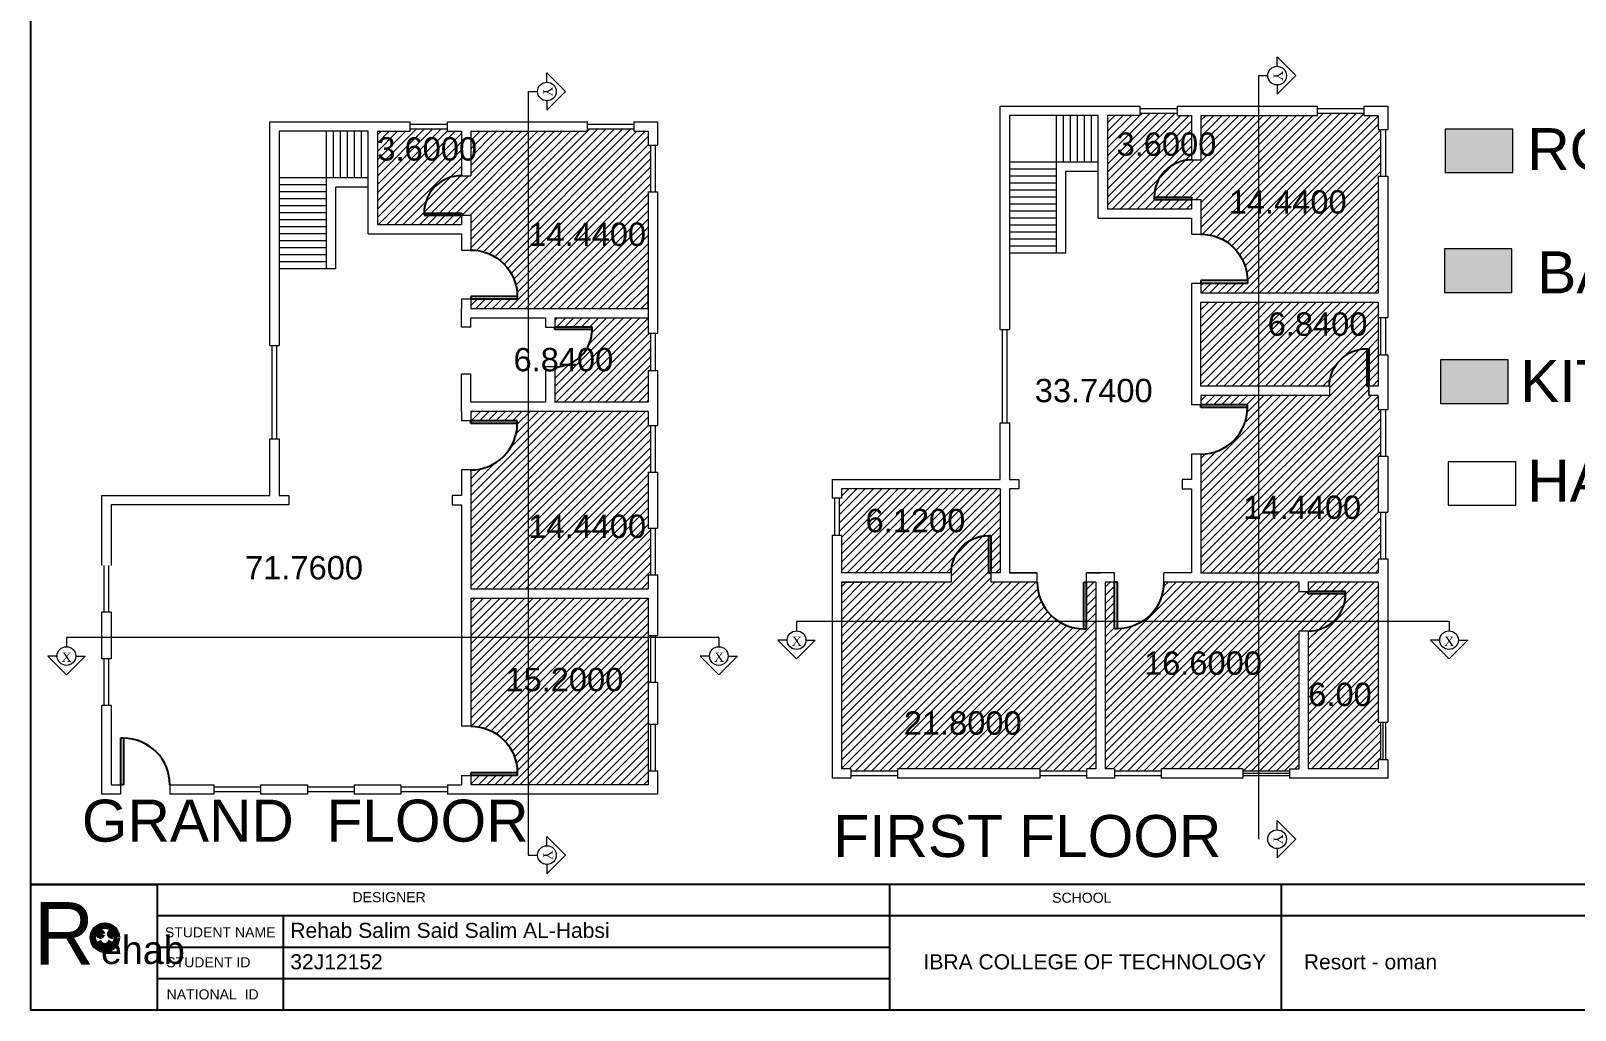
# Model space of a CAD drawing. Header units: inches. Extents: x -179 to 300, y 123 to 718.
# Drawn here: x 144.9 to 224.1, y 255.3 to 305.5 of the extents above; entities that cross this region are included whole.
import ezdxf

# ---------------------------------------------------------------- set-up
doc = ezdxf.new("R2010")
doc.units = ezdxf.units.IN
doc.header["$MEASUREMENT"] = 0
doc.linetypes.add('ACAD_ISO02W100', pattern=[15, 12, -3])
doc.styles.get("Standard").update_dxf_attribs({"font": 'arial.ttf'})
pattern_1 = [(45, (720.73677, -149.10645), (-0.21172193, 0.21172193), [])]

# ---------------------------------------------------------------- blocks, each defined once
blk = doc.blocks.new('DESK4')
at = {"color": 0}
for p, q in [((0, 1), (-0.06, 1)), ((0, 0), (-0.06, 0))]:
    blk.add_line(p, q, dxfattribs=at)
blk.add_lwpolyline([(-0.06, 1), (-0.06, 0)], dxfattribs=at)
blk.add_lwpolyline([(1, 0, 0.414214), (0, 1), (0, 0)], format="xyb", dxfattribs=at)

msp = doc.modelspace()

# ---------------------------------------------------------------- hatches: boundary and pattern name
at = {"lineweight": 0}
h = msp.add_hatch(dxfattribs=at)
h.set_pattern_fill('ANSI31', color=3, scale=2.39536)
h.set_pattern_definition(pattern_1)
h.paths.add_polyline_path([(207.27606, 292.68781), (207.27606, 292.54467), (204.89028, 292.54467), (204.89028, 292.06559), (213.99265, 292.06559), (213.99265, 298.05399), (214.11242, 298.05399), (214.11242, 300.44935), (213.99265, 300.44935), (213.99265, 301.16796), (213.27404, 301.16796), (213.27404, 301.28773), (210.87868, 301.28773), (210.87868, 301.16796), (204.89028, 301.16796), (204.89028, 298.88758), (204.41121, 298.88758, 0.41421356), (202.49492, 296.97129), (204.41121, 296.97129), (204.41121, 296.85631), (204.89028, 296.85631), (204.89028, 295.07359, -0.41421356)])
h.paths.add_polyline_path([(204.89028, 283.7878), (204.89028, 277.69343), (213.99265, 277.69343), (213.99265, 278.41204), (214.11242, 278.41204), (214.11242, 280.8074), (213.99265, 280.8074), (213.99265, 283.68183), (214.11242, 283.68183), (214.11242, 286.07719), (213.99265, 286.07719), (213.99265, 286.7958), (213.51358, 286.7958), (213.51358, 287.27487), (213.3986, 287.27487), (213.3986, 289.19116, 0.41421356), (211.48231, 287.27487), (211.48231, 286.7958), (204.89028, 286.7958), (204.89028, 286.31673), (207.27606, 286.31673), (207.27606, 286.17358, -0.41421356)])
h.paths.add_polyline_path([(207.04611, 267.63292), (207.04611, 267.51315), (209.44147, 267.51315), (209.44147, 267.63292), (209.92054, 267.63292), (209.92054, 274.70402), (210.39961, 274.70402, 0.41421356), (212.3159, 276.62031), (210.39961, 276.62031), (210.39961, 276.73529), (209.92054, 276.73529), (209.92054, 277.21436), (202.98779, 277.21436, -0.41421356), (200.60201, 274.82858), (200.45887, 274.82858), (200.45887, 277.21436), (199.97979, 277.21436), (199.97979, 267.63292), (200.45887, 267.63292), (200.45887, 267.51315), (202.85423, 267.51315), (202.85423, 267.63292)])
h.paths.add_polyline_path([(196.62629, 267.63292), (196.62629, 267.51315), (199.02165, 267.51315), (199.02165, 267.63292), (199.50072, 267.63292), (199.50072, 277.21436), (199.02165, 277.21436), (199.02165, 274.82858), (198.8785, 274.82858, -0.41421356), (196.49273, 277.21436), (194.11116, 277.21436), (194.11116, 277.69343), (193.99618, 277.69343), (193.99618, 279.60972, 0.41421356), (192.0799, 277.69343), (192.0799, 277.21436), (186.44601, 277.21436), (186.44601, 267.63292), (186.92508, 267.63292), (186.92508, 267.51315), (189.32044, 267.51315), (189.32044, 267.63292)])
h.paths.add_polyline_path([(176.52844, 282.86786), (176.64821, 282.86786), (176.64821, 285.26322), (176.52844, 285.26322), (176.52844, 285.98183), (167.42607, 285.98183), (167.42607, 285.50275), (169.81185, 285.50275), (169.81185, 285.35961, -0.41421356), (167.42607, 282.97383), (167.42607, 276.87946), (176.52844, 276.87946), (176.52844, 277.59806), (176.64821, 277.59806), (176.64821, 279.99342), (176.52844, 279.99342)])
h.paths.add_polyline_path([(176.52844, 291.25162), (176.52844, 292.4493), (176.52844, 297.24002), (176.64821, 297.24002), (176.64821, 299.63538), (176.52844, 299.63538), (176.52844, 300.35399), (175.80983, 300.35399), (175.80983, 300.47375), (173.41447, 300.47375), (173.41447, 300.35399), (167.42607, 300.35399), (167.42607, 298.0736), (166.947, 298.0736, 0.41421356), (165.03071, 296.15732), (166.947, 296.15732), (166.947, 296.04234), (167.42607, 296.04234), (167.42607, 294.25961, -0.41421356), (169.81185, 291.87384), (169.81185, 291.73069), (167.42607, 291.73069), (167.42607, 291.25162)])
h = msp.add_hatch(dxfattribs=at)
h.set_pattern_fill('ANSI31', color=6, scale=2.39536)
h.set_pattern_definition(pattern_1)
h.paths.add_polyline_path([(204.89028, 291.58652), (204.89028, 287.27487), (211.48231, 287.27487, -0.41421356), (213.3986, 289.19116), (213.51358, 289.19116), (213.51358, 287.27487), (213.99265, 287.27487), (213.99265, 291.58652)])
h.paths.add_polyline_path([(210.39961, 267.63292), (213.99265, 267.63292), (213.99265, 268.11199), (214.11242, 268.11199), (214.11242, 270.02828), (213.99265, 270.02828), (213.99265, 277.21436), (210.39961, 277.21436), (210.39961, 276.73529), (212.3159, 276.73529), (212.3159, 276.62031, -0.41421356), (210.39961, 274.70402)])
h.paths.add_polyline_path([(186.44601, 282.00508), (186.44601, 281.52601), (186.32624, 281.52601), (186.32624, 279.60972), (186.44601, 279.60972), (186.44601, 277.69343), (192.0799, 277.69343, -0.41421356), (193.99618, 279.60972), (194.11116, 279.60972), (194.11116, 277.69343), (194.59023, 277.69343), (194.59023, 282.00508)])
h.paths.add_polyline_path([(200.09956, 296.37724), (204.41121, 296.37724), (204.41121, 296.85631), (202.49492, 296.85631), (202.49492, 296.97129, -0.41421356), (204.41121, 298.88758), (204.41121, 301.16796), (203.6926, 301.16796), (203.6926, 301.28773), (201.77631, 301.28773), (201.77631, 301.16796), (200.09956, 301.16796)])
h.paths.add_polyline_path([(176.52844, 286.4609), (176.52844, 288.07128), (176.64821, 288.07128), (176.64821, 289.98757), (176.52844, 289.98757), (176.52844, 290.77255), (171.73772, 290.77255), (171.73772, 290.29347), (173.65401, 290.29347), (173.65401, 290.1785, -0.41421356), (171.73772, 288.26221), (171.73772, 286.4609)])
h = msp.add_hatch(dxfattribs=at)
h.set_pattern_fill('ANSI31', color=6, scale=2.39536)
h.set_pattern_definition(pattern_1)
h.paths.add_polyline_path([(166.947, 300.35399), (166.22839, 300.35399), (166.22839, 300.47375), (164.31211, 300.47375), (164.31211, 300.35399), (162.63535, 300.35399), (162.63535, 295.56327), (166.947, 295.56327), (166.947, 296.04234), (165.03071, 296.04234), (165.03071, 296.15732, -0.41421356), (166.947, 298.0736)])
at = {"linetype": 'ACAD_ISO02W100', "lineweight": 0}
h = msp.add_hatch(color=3, dxfattribs=at)
h.dxf.hatch_style = 1
h.paths.add_polyline_path([(217.43026, 298.2297), (220.89568, 298.2297), (220.89568, 300.46817), (217.43026, 300.46817)])
h = msp.add_hatch(color=6, dxfattribs=at)
h.dxf.hatch_style = 1
h.paths.add_polyline_path([(220.85002, 292.07782), (220.85002, 294.31628), (217.38459, 294.31628), (217.38459, 292.07782)])
h = msp.add_hatch(color=5, dxfattribs=at)
h.dxf.hatch_style = 1
h.paths.add_polyline_path([(217.18967, 286.37923), (220.65509, 286.37923), (220.65509, 288.6177), (217.18967, 288.6177)])
at = {"lineweight": 0}
h = msp.add_hatch(dxfattribs=at)
h.set_pattern_fill('ANSI31', color=5, scale=2.39536)
h.set_pattern_definition(pattern_1)
h.paths.add_polyline_path([(167.42607, 276.40038), (167.42607, 269.82694, -0.41421356), (169.81185, 267.44116), (169.81185, 267.29802), (167.42607, 267.29802), (167.42607, 266.81894), (176.52844, 266.81894), (176.52844, 276.40038)])
at = {"lineweight": 100, "true_color": 0x000000}
h = msp.add_hatch(color=18, dxfattribs=at)
h.dxf.hatch_style = 1
h.paths.add_polyline_path([(148.33942, 259.15802, 1), (148.50346, 259.15802, 1)])
h.paths.add_polyline_path([(149.08464, 259.15802, 1), (148.9206, 259.15802, 1)])

# ---------------------------------------------------------------- linework, layer by layer
at = {"color": 240, "true_color": 0xed1f24}
for p, q in [((144.85777, 255.25711), (144.85777, 355.75205)), ((144.85777, 255.25711), (144.85777, 355.75205)), ((299.89484, 261.69909), (144.85777, 261.69909)), ((209.0117, 261.69909), (209.0117, 255.25711)), ((299.89484, 260.08859), (151.33152, 260.08859)), ((157.80527, 260.08859), (157.80527, 255.25711)), ((188.91778, 258.4781), (151.33152, 258.4781)), ((188.91778, 256.8676), (151.33152, 256.8676)), ((299.89484, 255.25711), (144.85777, 255.25711)), ((299.89484, 255.25711), (144.85777, 255.25711))]:
    msp.add_line(p, q, dxfattribs=at)
at = {"color": 1, "lineweight": 0}
for p, q in [((208.79959, 303.6872), (208.79959, 304.16627)), ((208.79959, 304.16627), (209.75773, 303.20813)), ((171.33538, 302.87322), (171.33538, 303.35229)), ((171.33538, 303.35229), (172.29353, 302.39415)), ((207.84145, 303.20813), (207.84145, 264.02723)), ((207.84145, 303.20813), (208.32052, 303.20813)), ((209.75773, 303.20813), (208.79959, 302.24998)), ((208.79959, 302.72905), (208.79959, 302.24998)), ((170.37724, 302.39415), (170.37724, 263.21326)), ((170.37724, 302.39415), (170.85631, 302.39415)), ((172.29353, 302.39415), (171.33538, 301.43601)), ((171.33538, 301.91508), (171.33538, 301.43601)), ((184.14443, 275.20769), (217.61912, 275.20769)), ((184.14443, 275.19866), (184.14443, 274.71959)), ((217.61912, 275.19866), (217.61912, 274.71959)), ((146.68022, 274.39371), (180.15491, 274.39371)), ((146.68022, 274.38469), (146.68022, 273.90561)), ((180.15491, 274.38469), (180.15491, 273.90561)), ((183.66536, 274.24052), (183.18629, 274.24052)), ((183.18629, 274.24052), (184.14443, 273.28237)), ((184.14443, 273.28237), (185.10258, 274.24052)), ((184.6235, 274.24052), (185.10258, 274.24052)), ((217.14005, 274.24052), (216.66098, 274.24052)), ((216.66098, 274.24052), (217.61912, 273.28237)), ((217.61912, 273.28237), (218.57727, 274.24052)), ((218.09819, 274.24052), (218.57727, 274.24052)), ((146.20115, 273.42654), (145.72208, 273.42654)), ((145.72208, 273.42654), (146.68022, 272.4684)), ((146.68022, 272.4684), (147.63837, 273.42654)), ((147.1593, 273.42654), (147.63837, 273.42654)), ((179.67584, 273.42654), (179.19677, 273.42654)), ((179.19677, 273.42654), (180.15491, 272.4684)), ((180.15491, 272.4684), (181.11306, 273.42654)), ((180.63399, 273.42654), (181.11306, 273.42654)), ((208.79959, 264.50631), (208.79959, 264.98538)), ((208.79959, 264.98538), (209.75773, 264.02723)), ((171.33538, 263.69233), (171.33538, 264.1714)), ((171.33538, 264.1714), (172.29353, 263.21326)), ((209.75773, 264.02723), (208.79959, 263.06909)), ((172.29353, 263.21326), (171.33538, 262.25511)), ((208.79959, 263.54816), (208.79959, 263.06909)), ((171.33538, 262.73418), (171.33538, 262.25511))]:
    msp.add_line(p, q, dxfattribs=at)
at = {"lineweight": 0}
for p, q in [((194.59023, 290.17801), (194.59023, 301.64703)), ((194.59023, 301.64703), (201.77631, 301.64703)), ((195.06931, 301.16796), (195.06931, 298.7726)), ((199.62049, 301.16796), (195.06931, 301.16796)), ((197.46467, 301.16796), (197.46467, 294.10165)), ((197.82397, 301.16796), (197.82397, 298.7726)), ((198.18327, 301.16796), (198.18327, 298.7726)), ((198.54258, 301.16796), (198.54258, 298.7726)), ((198.90188, 301.16796), (198.90188, 298.7726)), ((199.26119, 301.16796), (199.26119, 298.7726)), ((199.62049, 295.89817), (199.62049, 301.16796)), ((200.09956, 301.16796), (200.09956, 296.37724)), ((200.09956, 301.16796), (200.09956, 296.37724)), ((201.77631, 301.16796), (200.09956, 301.16796)), ((201.77631, 301.16796), (201.77631, 301.64703)), ((201.77631, 301.52727), (203.6926, 301.52727)), ((201.77631, 301.28773), (203.6926, 301.28773)), ((203.6926, 301.64703), (210.87868, 301.64703)), ((203.6926, 301.16796), (203.6926, 301.64703)), ((203.6926, 301.16796), (204.41121, 301.16796)), ((204.41121, 301.16796), (204.41121, 298.88758)), ((204.89028, 301.16796), (210.87868, 301.16796)), ((204.89028, 301.16796), (204.89028, 298.88758)), ((210.87868, 301.16796), (210.87868, 301.64703)), ((210.87868, 301.52727), (213.27404, 301.52727)), ((210.87868, 301.28773), (213.27404, 301.28773)), ((213.27404, 301.64703), (214.47172, 301.64703)), ((213.27404, 301.16796), (213.27404, 301.64703)), ((213.27404, 301.16796), (213.99265, 301.16796)), ((213.99265, 301.16796), (213.99265, 300.44935)), ((214.47172, 301.64703), (214.47172, 300.44935)), ((157.12603, 289.36404), (157.12603, 300.83306)), ((157.12603, 300.83306), (164.31211, 300.83306)), ((157.6051, 300.35399), (157.6051, 297.95863)), ((162.15628, 300.35399), (157.6051, 300.35399)), ((160.00046, 300.35399), (160.00046, 293.28767)), ((160.35976, 300.35399), (160.35976, 297.95863)), ((160.71907, 300.35399), (160.71907, 297.95863)), ((161.07837, 300.35399), (161.07837, 297.95863)), ((161.43767, 300.35399), (161.43767, 297.95863)), ((161.79698, 300.35399), (161.79698, 297.95863)), ((162.15628, 295.08419), (162.15628, 300.35399)), ((162.63535, 300.35399), (164.31211, 300.35399)), ((162.63535, 300.35399), (162.63535, 295.56327)), ((162.63535, 300.35399), (162.63535, 295.56327)), ((164.31211, 300.35399), (164.31211, 300.83306)), ((164.31211, 300.71329), (166.22839, 300.71329)), ((164.31211, 300.47375), (166.22839, 300.47375)), ((166.22839, 300.83306), (173.41447, 300.83306)), ((166.22839, 300.35399), (166.22839, 300.83306)), ((166.22839, 300.35399), (166.947, 300.35399)), ((166.947, 300.35399), (166.947, 298.0736)), ((167.42607, 300.35399), (173.41447, 300.35399)), ((167.42607, 300.35399), (167.42607, 298.0736)), ((173.41447, 300.35399), (173.41447, 300.83306)), ((173.41447, 300.71329), (175.80983, 300.71329)), ((173.41447, 300.47375), (175.80983, 300.47375)), ((175.80983, 300.83306), (177.00751, 300.83306)), ((175.80983, 300.35399), (175.80983, 300.83306)), ((175.80983, 300.35399), (176.52844, 300.35399)), ((176.52844, 300.35399), (176.52844, 299.63538)), ((177.00751, 300.83306), (177.00751, 299.63538)), ((213.99265, 300.44935), (214.47172, 300.44935)), ((214.11242, 300.44935), (214.11242, 298.05399)), ((214.35196, 300.44935), (214.35196, 298.05399)), ((176.52844, 299.63538), (177.00751, 299.63538)), ((176.64821, 299.63538), (176.64821, 297.24002)), ((176.88775, 299.63538), (176.88775, 297.24002)), ((195.06931, 298.7726), (195.06931, 293.02374)), ((199.62049, 298.7726), (195.06931, 298.7726)), ((204.41121, 298.88758), (204.89028, 298.88758)), ((157.6051, 297.95863), (157.6051, 292.20976)), ((162.15628, 297.95863), (157.6051, 297.95863)), ((166.947, 298.0736), (167.42607, 298.0736)), ((197.46467, 298.4133), (195.06931, 298.4133)), ((197.46467, 298.05399), (195.06931, 298.05399)), ((199.62049, 298.29353), (197.94374, 298.29353)), ((197.94374, 298.29353), (197.94374, 294.10165)), ((213.99265, 298.05399), (213.99265, 292.06559)), ((213.99265, 298.05399), (214.47172, 298.05399)), ((214.47172, 298.05399), (214.47172, 290.80154)), ((160.00046, 297.59932), (157.6051, 297.59932)), ((160.00046, 297.24002), (157.6051, 297.24002)), ((162.15628, 297.47955), (160.47953, 297.47955)), ((160.47953, 297.47955), (160.47953, 293.28767)), ((176.52844, 297.24002), (176.52844, 290.77255)), ((176.52844, 297.24002), (177.00751, 297.24002)), ((177.00751, 297.24002), (177.00751, 289.98757)), ((197.46467, 297.69469), (195.06931, 297.69469)), ((197.46467, 297.33539), (195.06931, 297.33539)), ((160.00046, 296.88071), (157.6051, 296.88071)), ((160.00046, 296.52141), (157.6051, 296.52141)), ((197.46467, 296.97608), (195.06931, 296.97608)), ((197.46467, 296.61678), (195.06931, 296.61678)), ((200.09956, 296.37724), (204.41121, 296.37724)), ((204.41121, 296.97129), (204.41121, 296.37724)), ((204.41121, 296.85631), (204.89028, 296.85631)), ((204.89028, 296.85631), (204.89028, 295.07359)), ((160.00046, 296.16211), (157.6051, 296.16211)), ((160.00046, 295.8028), (157.6051, 295.8028)), ((162.63535, 295.56327), (166.947, 295.56327)), ((166.947, 296.15732), (166.947, 295.56327)), ((166.947, 296.04234), (167.42607, 296.04234)), ((167.42607, 296.04234), (167.42607, 294.25961)), ((197.46467, 296.25747), (195.06931, 296.25747)), ((197.46467, 295.89817), (195.06931, 295.89817)), ((197.46467, 295.53887), (195.06931, 295.53887)), ((199.62049, 295.89817), (204.41121, 295.89817)), ((204.41121, 295.89817), (204.41121, 295.07359)), ((160.00046, 295.4435), (157.6051, 295.4435)), ((160.00046, 295.08419), (157.6051, 295.08419)), ((162.15628, 295.08419), (166.947, 295.08419)), ((166.947, 295.08419), (166.947, 294.25961)), ((197.46467, 295.17956), (195.06931, 295.17956)), ((197.46467, 294.82026), (195.06931, 294.82026)), ((204.41121, 295.07359), (204.89028, 295.07359)), ((160.00046, 294.72489), (157.6051, 294.72489)), ((160.00046, 294.36559), (157.6051, 294.36559)), ((160.00046, 294.00628), (157.6051, 294.00628)), ((166.947, 294.25961), (167.42607, 294.25961)), ((197.46467, 294.46095), (195.06931, 294.46095)), ((197.7042, 294.10165), (195.06931, 294.10165)), ((197.94374, 294.10165), (195.06931, 294.10165)), ((160.00046, 293.64698), (157.6051, 293.64698)), ((160.23999, 293.28767), (157.6051, 293.28767)), ((160.47953, 293.28767), (157.6051, 293.28767)), ((176.52844, 291.25162), (176.52844, 292.4493)), ((195.06931, 293.02374), (195.06931, 290.17801)), ((204.41121, 292.54467), (204.41121, 286.31673)), ((204.89028, 292.54467), (204.41121, 292.54467)), ((204.89028, 292.68781), (204.89028, 292.06559)), ((157.6051, 292.20976), (157.6051, 289.36404)), ((166.947, 291.73069), (166.947, 291.25162)), ((167.42607, 291.73069), (166.947, 291.73069)), ((167.42607, 291.87384), (167.42607, 291.25162)), ((204.89028, 292.06559), (213.99265, 292.06559)), ((204.89028, 291.58652), (213.99265, 291.58652)), ((204.89028, 287.27487), (204.89028, 291.58652)), ((213.99265, 291.58652), (213.99265, 287.27487)), ((166.947, 290.29347), (166.947, 291.25162)), ((167.42607, 291.25162), (176.52844, 291.25162)), ((213.99265, 290.80154), (214.47172, 290.80154)), ((214.11242, 290.80154), (214.11242, 288.88525)), ((214.35196, 290.80154), (214.35196, 288.88525)), ((167.42607, 290.29347), (166.947, 290.29347)), ((167.42607, 290.77255), (171.25865, 290.77255)), ((167.42607, 290.29347), (167.42607, 290.77255)), ((171.25865, 290.77255), (171.25865, 290.29347)), ((171.25865, 290.29347), (171.73772, 290.29347)), ((171.73772, 290.77255), (171.73772, 290.1785)), ((171.73772, 290.77255), (176.52844, 290.77255)), ((176.52844, 290.77255), (176.52844, 289.98757)), ((176.52844, 289.98757), (177.00751, 289.98757)), ((176.64821, 289.98757), (176.64821, 288.07128)), ((176.88775, 289.98757), (176.88775, 288.07128)), ((194.59023, 290.17801), (195.06931, 290.17801)), ((194.71, 285.38729), (194.71, 290.17801)), ((194.94954, 285.38729), (194.94954, 290.17801)), ((157.12603, 289.36404), (157.6051, 289.36404)), ((157.24579, 284.57332), (157.24579, 289.36404)), ((157.48533, 284.57332), (157.48533, 289.36404)), ((213.99265, 288.88525), (214.47172, 288.88525)), ((214.47172, 288.88525), (214.47172, 286.07719)), ((167.42607, 287.89249), (166.947, 287.89249)), ((166.947, 286.93997), (166.947, 287.89249)), ((167.42607, 286.4609), (167.42607, 287.89249)), ((171.25865, 288.26221), (171.25865, 286.4609)), ((171.73772, 288.26221), (171.25865, 288.26221)), ((171.73772, 288.26221), (171.73772, 286.4609)), ((176.52844, 288.07128), (176.52844, 286.4609)), ((176.52844, 288.07128), (177.00751, 288.07128)), ((177.00751, 288.07128), (177.00751, 285.26322)), ((166.947, 285.98183), (166.947, 286.93997)), ((211.48231, 287.27487), (204.89028, 287.27487)), ((211.48231, 287.27487), (211.48231, 286.7958)), ((213.99265, 287.27487), (213.3986, 287.27487)), ((213.51358, 286.7958), (213.51358, 287.27487)), ((213.51358, 287.27487), (213.51358, 286.7958)), ((171.25865, 286.4609), (167.42607, 286.4609)), ((176.52844, 286.4609), (171.73772, 286.4609)), ((204.89028, 286.31673), (204.41121, 286.31673)), ((211.48231, 286.7958), (204.89028, 286.7958)), ((204.89028, 286.7958), (204.89028, 286.17358)), ((213.99265, 286.7958), (213.51358, 286.7958)), ((213.99265, 286.7958), (213.99265, 286.07719)), ((213.99265, 286.07719), (214.47172, 286.07719)), ((214.11242, 286.07719), (214.11242, 283.68183)), ((214.35196, 286.07719), (214.35196, 283.68183)), ((166.947, 285.98183), (166.947, 285.50275)), ((167.42607, 285.50275), (166.947, 285.50275)), ((176.52844, 285.98183), (167.42607, 285.98183)), ((167.42607, 285.98183), (167.42607, 285.35961)), ((176.52844, 285.98183), (176.52844, 285.26322)), ((176.52844, 285.26322), (177.00751, 285.26322)), ((176.64821, 285.26322), (176.64821, 282.86786)), ((176.88775, 285.26322), (176.88775, 282.86786)), ((194.59023, 282.48415), (194.59023, 285.38729)), ((194.59023, 285.38729), (195.06931, 285.38729)), ((195.06931, 285.38729), (195.06931, 282.48415)), ((157.12603, 281.67018), (157.12603, 284.57332)), ((157.12603, 284.57332), (157.6051, 284.57332)), ((157.6051, 284.57332), (157.6051, 281.67018)), ((204.41121, 283.7878), (204.41121, 282.48415)), ((204.89028, 283.7878), (204.41121, 283.7878)), ((204.89028, 283.7878), (204.89028, 277.69343)), ((213.99265, 283.68183), (213.99265, 280.8074)), ((213.99265, 283.68183), (214.47172, 283.68183)), ((214.47172, 283.68183), (214.47172, 280.8074)), ((166.947, 282.97383), (166.947, 281.67018)), ((167.42607, 282.97383), (166.947, 282.97383)), ((167.42607, 282.97383), (167.42607, 276.87946)), ((176.52844, 282.86786), (176.52844, 279.99342)), ((176.52844, 282.86786), (177.00751, 282.86786)), ((177.00751, 282.86786), (177.00751, 279.99342)), ((185.96694, 282.48415), (194.59023, 282.48415)), ((185.96694, 282.48415), (185.96694, 281.52601)), ((195.06931, 282.48415), (195.54838, 282.48415)), ((195.54838, 282.48415), (195.54838, 282.00508)), ((203.93214, 282.48415), (203.93214, 282.00508)), ((204.41121, 282.48415), (203.93214, 282.48415)), ((148.50273, 281.67018), (157.12603, 281.67018)), ((148.50273, 278.07714), (148.50273, 281.67018)), ((157.6051, 281.67018), (158.08417, 281.67018)), ((158.08417, 281.67018), (158.08417, 281.1911)), ((166.46793, 281.67018), (166.46793, 281.1911)), ((166.947, 281.67018), (166.46793, 281.67018)), ((186.44601, 281.52601), (185.96694, 281.52601)), ((186.08671, 281.52601), (186.08671, 279.60972)), ((186.32624, 281.52601), (186.32624, 279.60972)), ((194.59023, 282.00508), (186.44601, 282.00508)), ((186.44601, 282.00508), (186.44601, 281.52601)), ((194.59023, 282.00508), (194.59023, 277.69343)), ((195.54838, 282.00508), (195.06931, 282.00508)), ((195.06931, 282.00508), (195.06931, 277.69343)), ((203.93214, 282.00508), (204.41121, 282.00508)), ((204.41121, 282.00508), (204.41121, 277.69343)), ((148.9818, 281.1911), (148.9818, 278.07714)), ((157.6051, 281.1911), (148.9818, 281.1911)), ((158.08417, 281.1911), (157.6051, 281.1911)), ((166.46793, 281.1911), (166.947, 281.1911)), ((166.947, 281.1911), (166.947, 276.40038)), ((213.99265, 280.8074), (214.47172, 280.8074)), ((214.11242, 280.8074), (214.11242, 278.41204)), ((214.35196, 280.8074), (214.35196, 278.41204)), ((176.52844, 279.99342), (177.00751, 279.99342)), ((176.64821, 279.99342), (176.64821, 277.59806)), ((176.88775, 279.99342), (176.88775, 277.59806)), ((185.96694, 279.60972), (185.96694, 267.15385)), ((186.44601, 279.60972), (185.96694, 279.60972)), ((186.44601, 279.60972), (186.44601, 277.69343)), ((213.99265, 278.41204), (213.99265, 277.69343)), ((213.99265, 278.41204), (214.47172, 278.41204)), ((214.47172, 278.41204), (214.47172, 270.02828)), ((148.6225, 275.68178), (148.6225, 278.07714)), ((148.86203, 275.68178), (148.86203, 278.07714)), ((176.52844, 277.59806), (176.52844, 276.87946)), ((176.52844, 277.59806), (177.00751, 277.59806)), ((177.00751, 277.59806), (177.00751, 274.4841)), ((192.0799, 277.69343), (186.44601, 277.69343)), ((192.0799, 277.69343), (192.0799, 277.21436)), ((194.59023, 277.69343), (193.99618, 277.69343)), ((194.11116, 277.69343), (194.11116, 277.21436)), ((196.49273, 277.69343), (195.06931, 277.69343)), ((195.06931, 277.69343), (196.49273, 277.69343)), ((195.06931, 277.69343), (196.49273, 277.69343)), ((196.49273, 277.21436), (196.49273, 277.69343)), ((200.45887, 277.69343), (199.02165, 277.69343)), ((199.02165, 277.69343), (199.74026, 277.69343)), ((199.02165, 277.21436), (199.02165, 277.69343)), ((200.45887, 277.21436), (200.45887, 277.69343)), ((204.41121, 277.69343), (202.98779, 277.69343)), ((202.98779, 277.21436), (202.98779, 277.69343)), ((204.89028, 277.69343), (213.99265, 277.69343)), ((167.42607, 276.87946), (176.52844, 276.87946)), ((192.0799, 277.21436), (186.44601, 277.21436)), ((186.44601, 277.21436), (186.44601, 267.63292)), ((186.44601, 277.21436), (187.64369, 277.21436)), ((196.49273, 277.21436), (194.11116, 277.21436)), ((199.50072, 277.21436), (198.8785, 277.21436)), ((199.50072, 277.21436), (199.50072, 267.63292)), ((200.60201, 277.21436), (199.97979, 277.21436)), ((199.97979, 277.21436), (199.97979, 267.63292)), ((209.92054, 277.21436), (202.98779, 277.21436)), ((209.92054, 277.21436), (209.92054, 276.73529)), ((209.92054, 276.73529), (210.39961, 276.73529)), ((210.39961, 277.21436), (210.39961, 276.62031)), ((213.99265, 277.21436), (210.39961, 277.21436)), ((213.99265, 277.21436), (213.99265, 270.02828)), ((166.947, 276.40038), (166.947, 269.82694)), ((167.42607, 276.40038), (176.52844, 276.40038)), ((167.42607, 276.40038), (167.42607, 269.82694)), ((176.52844, 276.40038), (176.52844, 266.81894)), ((148.50273, 273.28642), (148.50273, 275.68178)), ((148.9818, 275.68178), (148.50273, 275.68178)), ((148.9818, 275.68178), (148.9818, 273.28642)), ((176.52844, 274.4841), (177.00751, 274.4841)), ((176.64821, 274.4841), (176.64821, 272.08874)), ((176.88775, 274.4841), (176.88775, 272.08874)), ((209.92054, 274.70402), (209.92054, 267.63292)), ((210.39961, 274.70402), (210.39961, 267.63292)), ((148.9818, 273.28642), (148.50273, 273.28642)), ((148.6225, 270.89106), (148.6225, 273.28642)), ((148.86203, 270.89106), (148.86203, 273.28642)), ((176.52844, 272.08874), (177.00751, 272.08874)), ((177.00751, 272.08874), (177.00751, 269.93291)), ((148.50273, 266.33987), (148.50273, 270.89106)), ((148.9818, 270.89106), (148.50273, 270.89106)), ((148.9818, 270.89106), (148.9818, 266.81894)), ((167.42607, 269.82694), (166.947, 269.82694)), ((176.52844, 269.93291), (177.00751, 269.93291)), ((176.64821, 269.93291), (176.64821, 267.53755)), ((176.88775, 269.93291), (176.88775, 267.53755)), ((213.99265, 268.11199), (213.99265, 267.63292)), ((166.947, 267.29802), (167.42607, 267.29802)), ((166.947, 267.29802), (166.947, 266.81894)), ((167.42607, 267.44116), (167.42607, 266.81894)), ((176.52844, 267.53755), (177.00751, 267.53755)), ((177.00751, 267.53755), (177.00751, 266.33987)), ((196.62629, 267.15385), (189.32044, 267.15385)), ((196.62629, 267.63292), (196.62629, 267.15385)), ((199.02165, 267.27362), (196.62629, 267.27362)), ((199.02165, 267.63292), (199.02165, 267.15385)), ((200.45887, 267.15385), (199.02165, 267.15385)), ((200.45887, 267.63292), (200.45887, 267.15385)), ((202.85423, 267.27362), (200.45887, 267.27362)), ((202.85423, 267.63292), (202.85423, 267.15385)), ((207.04611, 267.15385), (202.85423, 267.15385)), ((209.44147, 267.63292), (209.44147, 267.15385)), ((214.47172, 267.15385), (209.44147, 267.15385)), ((149.46087, 266.33987), (148.50273, 266.33987)), ((148.9818, 266.81894), (149.60402, 266.81894)), ((149.46087, 266.81894), (149.46087, 266.33987)), ((151.9898, 266.81894), (154.25159, 266.81894)), ((151.9898, 266.81894), (151.9898, 266.33987)), ((154.25159, 266.33987), (151.9898, 266.33987)), ((154.25159, 266.81894), (154.25159, 266.33987)), ((156.64695, 266.69918), (154.25159, 266.69918)), ((156.64695, 266.45964), (154.25159, 266.45964)), ((156.64695, 266.81894), (159.04231, 266.81894)), ((156.64695, 266.81894), (156.64695, 266.33987)), ((159.04231, 266.33987), (156.64695, 266.33987)), ((159.04231, 266.81894), (159.04231, 266.33987)), ((161.43767, 266.69918), (159.04231, 266.69918)), ((161.43767, 266.45964), (159.04231, 266.45964)), ((161.43767, 266.81894), (163.83303, 266.81894)), ((161.43767, 266.81894), (161.43767, 266.33987)), ((163.83303, 266.33987), (161.43767, 266.33987)), ((163.83303, 266.81894), (163.83303, 266.33987)), ((166.22839, 266.69918), (163.83303, 266.69918)), ((166.22839, 266.45964), (163.83303, 266.45964)), ((166.22839, 266.81894), (166.947, 266.81894)), ((166.22839, 266.81894), (166.22839, 266.33987)), ((177.00751, 266.33987), (166.22839, 266.33987)), ((176.52844, 266.81894), (167.42607, 266.81894)), ((170.37724, 263.21326), (170.85631, 263.21326))]:
    msp.add_line(p, q, dxfattribs=at)
at = {"color": 40, "linetype": 'ACAD_ISO02W100', "lineweight": 0, "true_color": 0xf8d731}
for p, q in [((210.39961, 274.70402), (209.92054, 274.70402)), ((213.99265, 270.02828), (214.47172, 270.02828)), ((213.99265, 268.11199), (214.47172, 268.11199)), ((186.92508, 267.15385), (185.96694, 267.15385)), ((186.92508, 267.63292), (186.92508, 267.15385)), ((189.32044, 267.63292), (189.32044, 267.15385)), ((207.04611, 267.63292), (207.04611, 267.15385))]:
    msp.add_line(p, q, dxfattribs=at)
at = {"color": 40, "lineweight": 0, "true_color": 0xf8d731}
for p, q in [((214.11242, 270.02828), (214.11242, 268.11199)), ((214.23219, 270.02828), (214.23219, 268.11199)), ((214.35196, 270.02828), (214.35196, 268.11199)), ((214.47172, 268.11199), (214.47172, 267.15385))]:
    msp.add_line(p, q, dxfattribs=at)
at = {"linetype": 'ACAD_ISO02W100', "lineweight": 0}
for p, q in [((186.92508, 267.63292), (186.44601, 267.63292)), ((189.32044, 267.51315), (186.92508, 267.51315)), ((189.32044, 267.27362), (186.92508, 267.27362)), ((196.62629, 267.63292), (189.32044, 267.63292)), ((199.02165, 267.51315), (196.62629, 267.51315)), ((199.50072, 267.63292), (199.02165, 267.63292)), ((200.45887, 267.63292), (199.97979, 267.63292)), ((202.85423, 267.51315), (200.45887, 267.51315)), ((207.04611, 267.63292), (202.85423, 267.63292)), ((209.44147, 267.51315), (207.04611, 267.51315)), ((209.44147, 267.39338), (207.04611, 267.39338)), ((209.44147, 267.27362), (207.04611, 267.27362)), ((209.44147, 267.63292), (209.92054, 267.63292)), ((213.99265, 267.63292), (210.39961, 267.63292))]:
    msp.add_line(p, q, dxfattribs=at)
at = {"color": 240}
for p in [(188.91778, 261.69909), (188.91778, 258.4781)]:
    msp.add_line(p, (188.91778, 255.25711), dxfattribs=at)
at = {"linetype": 'ACAD_ISO02W100', "lineweight": 0}
for points in [[(220.89568, 300.46817), (217.43026, 300.46817), (217.43026, 298.2297), (220.89568, 298.2297)], [(220.85002, 294.31628), (217.38459, 294.31628), (217.38459, 292.07782), (220.85002, 292.07782)], [(220.65509, 288.6177), (217.18967, 288.6177), (217.18967, 286.37923), (220.65509, 286.37923)], [(221.03967, 283.39946), (217.57425, 283.39946), (217.57425, 281.161), (221.03967, 281.161)]]:
    msp.add_lwpolyline(points, close=True, dxfattribs=at)
at = {"color": 240, "true_color": 0xed1f24}
msp.add_lwpolyline([(144.85777, 261.69909), (151.33152, 261.69909), (151.33152, 255.25711), (144.85777, 255.25711)], close=True, dxfattribs=at)
at = {"color": 1, "lineweight": 0}
for centre in [(208.79959, 303.20813), (171.33538, 302.39415), (184.14443, 274.24052), (217.61912, 274.24052), (146.68022, 273.42654), (180.15491, 273.42654), (208.79959, 264.02723), (171.33538, 263.21326)]:
    msp.add_circle(centre, 0.47907, dxfattribs=at)
at = {"color": 18, "lineweight": 100, "true_color": 0x000000}
for centre, radius in [((148.65172, 258.97676), 0.61719), ((148.42144, 259.15802), 0.08202), ((149.00262, 259.15802), 0.08202)]:
    msp.add_circle(centre, radius, dxfattribs=at)
msp.add_arc((148.65049, 258.87587), 0.3441, 194.0957776, 346.8635285, dxfattribs=at)

# ---------------------------------------------------------------- block references
at = {"lineweight": 0}
for p, xscale, yscale, zscale, rotation in [((204.41121, 296.97129), 1.916288154588585, 1.916288154588585, 1.916288154588585, 90), ((166.947, 296.15732), 1.916288154588585, 1.916288154588585, 1.916288154588585, 90), ((204.89028, 292.68781), -2.385778438600395, 2.385778438600395, 2.385778438600395, 270), ((167.42607, 291.87384), -2.385778438600395, 2.385778438600395, 2.385778438600395, 270), ((171.73772, 290.1785), 1.916288154588585, 1.916288154588585, 1.916288154588585, 270), ((204.89028, 286.17358), 2.385778438600395, 2.385778438600395, 2.385778438600395, 270), ((167.42607, 285.35961), 2.385778438600395, 2.385778438600395, 2.385778438600395, 270), ((198.8785, 277.21436), 2.385778438600395, 2.385778438600395, 2.385778438600395, 180), ((200.60201, 277.21436), -2.385778438600395, 2.385778438600395, 2.385778438600395, 180), ((210.39961, 276.62031), 1.916288154588585, 1.916288154588585, 1.916288154588585, 270), ((167.42607, 267.44116), -2.385778438600395, 2.385778438600395, 2.385778438600395, 270)]:
    msp.add_blockref('DESK4', p, dxfattribs=dict(at, xscale=xscale, yscale=yscale, zscale=zscale, rotation=rotation))
for p, xscale, yscale, zscale in [((213.3986, 287.27487), -1.916288154588585, 1.916288154588585, 1.916288154588585), ((193.99618, 277.69343), -1.916288154588585, 1.916288154588585, 1.916288154588585), ((149.60402, 266.81894), 2.385778438600395, 2.385778438600395, 2.385778438600395)]:
    msp.add_blockref('DESK4', p, dxfattribs=dict(at, xscale=xscale, yscale=yscale, zscale=zscale))

# ---------------------------------------------------------------- texts
at = {"color": 18, "true_color": 0x000000}
for s, height, p in [('DESIGNER', 0.515359, (161.35815, 260.7963)), ('SCHOOL', 0.515359, (197.25886, 260.76622)), ('STUDENT NAME', 0.5153587, (151.73124, 258.99104)), ('STUDENT ID', 0.515359, (151.80516, 257.45442)), ('NATIONAL  ID', 0.5153587, (151.82363, 255.80698))]:
    msp.add_text(s, height=height, dxfattribs=at).set_placement(p)
at = {"color": 3}
for s, p in [('Rehab Salim Said Salim AL-Habsi', (158.16833, 258.96301)), ('32J12152', (158.16833, 257.35252)), ('IBRA COLLEGE OF TECHNOLOGY', (190.65683, 257.34905)), ('Resort - oman', (210.17012, 257.34905))]:
    msp.add_text(s, height=0.773038, dxfattribs=at).set_placement(p)
at = {"color": 1, "lineweight": 0, "char_height": 0.479072, "width": 0.279424, "attachment_point": 1, "rotation": 270}
for insert in [(209.09837, 303.45715), (171.63416, 302.64317), (209.09837, 264.27625), (171.63416, 263.46228)]:
    msp.add_mtext('{\\fTimes New Roman|b0|i0|c0|p18;Y}', dxfattribs=dict(at, insert=insert))
at = {"lineweight": 0, "char_height": 1.19768, "attachment_point": 1}
for s, insert, width in [('3.6000', (200.56348, 300.29172), 5.2155455), ('3.6000', (162.63535, 300.04737), 5.2155455), ('14.4400', (206.31927, 297.32818), 6.0750812), ('14.4400', (170.37724, 295.66609), 6.0750812), (' 6.8400', (207.85213, 291.05949), 5.7774176), (' 6.8400', (169.15683, 289.23511), 5.7774176), ('33.7400', (196.36602, 287.64847), 6.1926025), ('14.4400', (207.06473, 281.65993), 6.0750812), ('14.4400', (170.37724, 280.67991), 6.0750812), ('6.1200', (187.684, 280.97503), 5.2232659), ('71.7600', (155.84996, 278.55803), 6.1831665), ('15.2000', (169.20537, 272.81911), 6.0750812)]:
    msp.add_mtext(s, dxfattribs=dict(at, insert=insert, width=width))
at = {"lineweight": 0, "attachment_point": 1}
for s, width, insert, char_height in [('ROOM', 12, (221.63685, 300.51444), 2.155824), ('BATHROOM', 12, (222.14346, 294.19222), 2.155824), ('KITCHEN', 12, (221.27377, 288.61252), 2.155824), ('HALL', 12, (221.63685, 283.49919), 2.155824), ('GRAND  FLOOR', 26.0942073, (147.47364, 266.05641), 2.1558242), ('FIRST FLOOR', 20.9849835, (186.03075, 265.26873), 2.1558242), ('{\\fBlackadder ITC|b0|i0|c0|p82;ehab}', 2.1558242, (148.44939, 259.06928), 1.4471532)]:
    msp.add_mtext_dynamic_manual_height_columns(s, width=width, gutter_width=1, heights=[0], dxfattribs=dict(at, insert=insert, char_height=char_height))
at = {"color": 1, "lineweight": 0, "char_height": 0.479072, "width": 0.279424, "attachment_point": 7}
for insert in [(183.89541, 273.94174), (217.3701, 273.94174), (146.4312, 273.12776), (179.90589, 273.12776)]:
    msp.add_mtext('{\\fTimes New Roman|b0|i0|c0|p18;X}', dxfattribs=dict(at, insert=insert))
at = {"color": 32, "lineweight": 0, "char_height": 1.19768, "attachment_point": 1}
for s, insert, width in [('16.6000', (201.97266, 273.66121), 6.0750812), ('6.00', (210.39961, 272.05713), 5.2232659), ('21.8000', (189.64524, 270.58743), 6.2149058)]:
    msp.add_mtext(s, dxfattribs=dict(at, insert=insert, width=width))
at = {"color": 5, "lineweight": 0, "insert": (145.00949, 260.79848), "char_height": 3.2103233, "attachment_point": 1}
msp.add_mtext_dynamic_manual_height_columns('{\\fBlackadder ITC|b0|i0|c0|p82;R}', width=2.1558242, gutter_width=1, heights=[0], dxfattribs=at)

doc.saveas('drawing.dxf')
